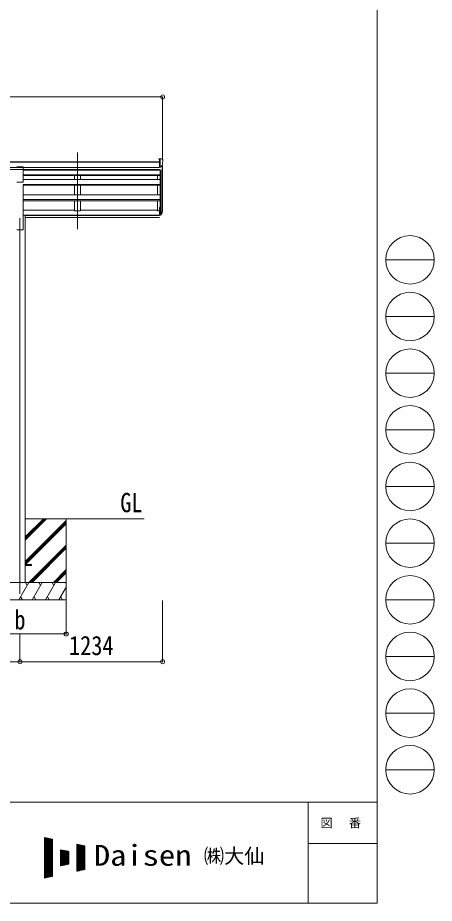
# Model space of a CAD drawing. Units: millimetres at full size; details may follow other scales. Extents: x -9783 to 33612, y -6828 to 13322.
# Drawn here: x 6288 to 9892, y -6828 to 831 of the extents above; entities that cross this region are included whole.
import ezdxf
from ezdxf.enums import TextEntityAlignment as Align

# ---------------------------------------------------------------- set-up
doc = ezdxf.new("R2010")
doc.units = ezdxf.units.MM
doc.header["$LTSCALE"] = 35
doc.header["$PDMODE"] = 32
doc.header["$PDSIZE"] = 35
for name, color, linetype, lineweight in [('0-0_0', 7, 'Continuous', 9), ('0-1_本体', 4, 'Continuous', 9), ('0-2_部品', 7, 'Continuous', 9), ('0-8_PARTS2', 2, 'Continuous', 9), ('0-A_寸法', 6, 'Continuous', 9), ('F-0_240', 7, 'Continuous', 9)]:
    doc.layers.add(name, color=color, linetype=linetype, lineweight=lineweight)
doc.styles.add('ＭＳ ゴシック', font='')
doc.styles.get('ＭＳ ゴシック').set_extended_font_data('MS Gothic')

msp = doc.modelspace()

# ---------------------------------------------------------------- linework, layer by layer
at = {"layer": '0-0_0'}
for p, q in [((6352.25, -3502.44), (7383.05, -3502.44)), ((6352.25, -3688.07), (6537.88, -3502.44)), ((6352.25, -3673.93), (6523.74, -3502.44)), ((6352.25, -3659.79), (6509.59, -3502.44)), ((6352.25, -3871.92), (6707.05, -3517.12)), ((6707.05, -3502.44), (6707.05, -4202.44)), ((6352.25, -3886.06), (6707.05, -3531.26)), ((6354.51, -3897.94), (6707.05, -3545.4)), ((6383.86, -4052.44), (6707.05, -3729.25)), ((6398, -4052.44), (6707.05, -3743.39)), ((6412.14, -4052.44), (6707.05, -3757.54)), ((6595.99, -4052.44), (6707.05, -3941.38)), ((6610.13, -4052.44), (6707.05, -3955.52)), ((6624.27, -4052.44), (6707.05, -3969.67)), ((6707.05, -4052.44), (5907.05, -4052.44)), ((6298.2, -4202.44), (6384.81, -4052.44)), ((6369.81, -4078.42), (6354.8, -4052.44)), ((6413.67, -4202.44), (6500.28, -4052.44)), ((6485.28, -4078.42), (6470.28, -4052.44)), ((6529.14, -4202.44), (6615.75, -4052.44)), ((6585.75, -4052.44), (6600.75, -4078.42)), ((6701.22, -4052.44), (6707.05, -4062.54)), ((6644.61, -4202.44), (6707.05, -4094.3)), ((5907.05, -4202.44), (6707.05, -4202.44)), ((6313.2, -4176.46), (6328.2, -4202.44)), ((6428.67, -4176.46), (6443.67, -4202.44)), ((6544.14, -4176.46), (6559.14, -4202.44)), ((6659.61, -4176.46), (6674.61, -4202.44))]:
    msp.add_line(p, q, dxfattribs=at)
at = {"layer": '0-1_本体'}
for p, q in [((1799.55, -413.89), (7514.55, -413.89)), ((1799.55, -419.24), (7514.55, -419.24)), ((7541.05, -839.62), (7541.05, -450.64)), ((1799.55, -462.77), (7514.55, -462.77)), ((1799.55, -480.44), (7514.55, -480.44)), ((7514.55, -482.81), (6334.55, -482.81)), ((7521.05, -485.81), (6334.55, -485.81)), ((7521.05, -527.97), (6334.55, -527.97)), ((7521.05, -529.36), (6334.55, -529.36)), ((7521.05, -533.14), (6334.55, -533.14)), ((6780.05, -482.81), (6780.05, -485.81)), ((6780.05, -533.14), (6780.05, -569.21)), ((6830.05, -482.81), (6830.05, -485.81)), ((6830.05, -533.14), (6830.05, -569.21)), ((7496.05, -485.81), (7496.05, -482.81)), ((7496.05, -569.21), (7496.05, -533.14)), ((7521.05, -485.27), (7521.05, -835.76)), ((7527.05, -484.8), (7527.05, -880.2)), ((7536.76, -469.44), (7536.76, -862.2)), ((7521.05, -569.21), (6334.55, -569.21)), ((7521.05, -609.95), (6334.55, -609.95)), ((7521.05, -611.43), (6334.55, -611.43)), ((6334.55, -1002.46), (6334.55, -614.23)), ((7521.05, -618.22), (6334.55, -618.22)), ((6780.05, -618.22), (6780.05, -701.58)), ((6830.05, -618.22), (6830.05, -701.58)), ((7496.05, -701.58), (7496.05, -618.22)), ((7521.05, -701.58), (6334.55, -701.58)), ((7521.05, -740.79), (6334.55, -740.79)), ((7521.05, -742.26), (6334.55, -742.26)), ((7521.05, -751.92), (6334.55, -751.92)), ((6780.05, -751.75), (6780.05, -837.99)), ((6830.05, -751.75), (6830.05, -837.99)), ((7496.05, -837.99), (7496.05, -751.92)), ((6334.55, -833.17), (6780.05, -833.17)), ((6830.05, -837.97), (6780.05, -837.97)), ((6830.05, -833.17), (7496.05, -833.17)), ((7496.05, -837.97), (7514.55, -837.97)), ((6334.55, -876.08), (6352.25, -876.08)), ((6352.25, -872.44), (6352.25, -4052.44)), ((7514.55, -877.48), (6352.25, -877.48)), ((7514.55, -878.86), (6352.25, -878.86)), ((7514.55, -896.04), (6352.25, -896.04)), ((6279.55, -1002.46), (6334.55, -1002.46))]:
    msp.add_line(p, q, dxfattribs=at)
at = {"layer": '0-2_部品'}
for p, q in [((6279.55, -458.01), (6334.55, -458.01)), ((6334.55, -589.72), (6334.55, -458.01)), ((7514.55, -387.78), (7504.55, -387.86)), ((7504.55, -389.38), (7504.55, -387.86)), ((7514.55, -459.76), (7514.55, -387.78)), ((7533.05, -387.78), (7514.55, -387.78)), ((7521.05, -460.76), (7521.05, -387.78)), ((7528.67, -458.95), (7537.95, -442.88)), ((7533.05, -387.78), (7535.38, -387.92)), ((7536.14, -388.34), (7540.2, -394.15)), ((7543.05, -397.15), (7543.05, -397.78)), ((7514.55, -459.76), (7521.05, -459.76)), ((7521.05, -460.76), (7526.26, -460.44)), ((6279.55, -589.72), (6334.55, -589.72)), ((7514.55, -811.25), (7514.55, -872.32)), ((7514.55, -811.25), (7521.05, -811.25)), ((7521.05, -811.25), (7521.05, -873.13)), ((7527.48, -855.21), (7537.23, -836.8)), ((7538.65, -837.29), (7528.49, -856.46)), ((7514.55, -849.56), (7521.05, -849.56)), ((7514.55, -854.96), (7521.05, -854.96)), ((7514.55, -872.32), (7521.05, -872.32)), ((7521.05, -855.96), (7526.18, -855.96)), ((7521.05, -857.96), (7525.89, -857.96)), ((7521.05, -873.13), (7525.89, -873.13)), ((7536.07, -854.15), (7528.49, -871.63))]:
    msp.add_line(p, q, dxfattribs=at)
at = {"layer": '0-2_部品', "color": 4}
msp.add_line((6406.65, -3897.94), (6351.85, -3897.94), dxfattribs=at)
msp.add_lwpolyline([(6406.65, -3897.94), (6406.65, -3906.94), (6351.85, -3906.94)], dxfattribs=at)
at = {"layer": '0-2_部品'}
for centre, radius, start, end in [((7526.07, -457.45), 3, 273.5, 330), ((7535.32, -388.92), 1, 35, 86.5), ((7341.05, -397.78), 202, 347.09739, 0), ((7540.05, -397.15), 3, 0, 87), ((7407.83, -818.07), 133.22, 344.28698, 356.72013), ((7453.1, -810.84), 88.05, 342.78929, 2.77608), ((7452.39, -815.12), 89.07, 345.58812, 5.50424), ((7525.89, -854.96), 3, 270, 330), ((7525.89, -870.13), 3, 270, 330), ((7526.18, -854.46), 1.5, 270, 330)]:
    msp.add_arc(centre, radius, start, end, dxfattribs=at)
at = {"layer": '0-8_PARTS2'}
for p, q in [((6805.05, -996.24), (6805.05, -333.71)), ((6307.05, -902.44), (6307.05, -4152.44))]:
    msp.add_line(p, q, dxfattribs=at)
at = {"layer": '0-A_寸法'}
for p, q in [((1773.05, 145.92), (7541.05, 145.92)), ((7541.05, 145.92), (7541.05, -399.7)), ((6707.05, -4498.83), (6707.05, -4209.86)), ((7541.05, -4738.81), (7541.05, -4209.86)), ((5907.05, -4498.83), (6707.05, -4498.83)), ((6307.05, -4738.81), (6307.05, -4498.83)), ((3007.05, -4738.81), (6307.05, -4738.81)), ((6307.05, -4738.81), (7541.05, -4738.81))]:
    msp.add_line(p, q, dxfattribs=at)
for p in [(7541.05, 145.92), (6707.05, -4498.83), (6307.05, -4738.81), (7541.05, -4738.81)]:
    msp.add_point(p, dxfattribs=at)
at = {"layer": 'F-0_240', "color": 5}
for p, q in [((9396.97, 6751.9), (9396.97, -6828.1)), ((-9783.03, -5953.1), (9396.97, -5953.1)), ((8801.97, -5953.1), (8801.97, -6828.1)), ((8801.97, -6311.85), (9396.97, -6311.85)), ((-9783.03, -6828.1), (9396.97, -6828.1))]:
    msp.add_line(p, q, dxfattribs=at)
at = {"layer": 'F-0_240', "color": 4}
for p, q in [((9471.77, -1263.1), (9891.77, -1263.1)), ((9471.77, -1753.1), (9891.77, -1753.1)), ((9471.77, -2243.1), (9891.77, -2243.1)), ((9471.77, -2733.1), (9891.77, -2733.1)), ((9471.77, -3223.1), (9891.77, -3223.1)), ((9471.77, -3713.1), (9891.77, -3713.1)), ((9471.77, -4203.1), (9891.77, -4203.1)), ((9471.77, -4693.1), (9891.77, -4693.1)), ((9471.77, -5183.1), (9891.77, -5183.1)), ((9471.77, -5673.1), (9891.77, -5673.1))]:
    msp.add_line(p, q, dxfattribs=at)
at = {"layer": 'F-0_240'}
for p, q in [((6519.04, -6259.47), (6589.04, -6274.05)), ((6519.04, -6259.47), (6519.04, -6609.47)), ((6519.04, -6262.76), (6534.85, -6262.76)), ((6519.04, -6266.26), (6551.65, -6266.26)), ((6519.04, -6269.76), (6568.45, -6269.76)), ((6519.04, -6273.26), (6585.25, -6273.26)), ((6519.04, -6276.76), (6589.04, -6276.76)), ((6519.04, -6280.26), (6589.04, -6280.26)), ((6521.12, -6609.03), (6521.12, -6259.9)), ((6524.62, -6608.3), (6524.62, -6260.63)), ((6528.12, -6607.58), (6528.12, -6261.36)), ((6531.62, -6606.85), (6531.62, -6262.09)), ((6535.12, -6606.12), (6535.12, -6262.81)), ((6538.62, -6605.39), (6538.62, -6263.54)), ((6542.12, -6604.66), (6542.12, -6264.27)), ((6545.62, -6603.93), (6545.62, -6265)), ((6549.12, -6603.2), (6549.12, -6265.73)), ((6552.62, -6602.47), (6552.62, -6266.46)), ((6556.12, -6601.74), (6556.12, -6267.19)), ((6559.62, -6601.01), (6559.62, -6267.92)), ((6563.12, -6600.28), (6563.12, -6268.65)), ((6566.62, -6599.55), (6566.62, -6269.38)), ((6570.12, -6598.83), (6570.12, -6270.11)), ((6573.62, -6598.1), (6573.62, -6270.84)), ((6577.12, -6597.37), (6577.12, -6271.56)), ((6580.62, -6596.64), (6580.62, -6272.29)), ((6584.12, -6595.91), (6584.12, -6273.02)), ((6587.62, -6595.18), (6587.62, -6273.75)), ((6589.04, -6274.05), (6589.04, -6594.88)), ((6519.04, -6283.76), (6589.04, -6283.76)), ((6519.04, -6287.26), (6589.04, -6287.26)), ((6519.04, -6290.76), (6589.04, -6290.76)), ((6519.04, -6294.26), (6589.04, -6294.26)), ((6519.04, -6297.76), (6589.04, -6297.76)), ((6519.04, -6301.26), (6589.04, -6301.26)), ((6519.04, -6304.76), (6589.04, -6304.76)), ((6519.04, -6308.26), (6589.04, -6308.26)), ((6519.04, -6311.76), (6589.04, -6311.76)), ((6519.04, -6315.26), (6589.04, -6315.26)), ((6519.04, -6318.76), (6589.04, -6318.76)), ((6519.04, -6322.26), (6589.04, -6322.26)), ((6519.04, -6325.76), (6589.04, -6325.76)), ((6519.04, -6329.26), (6589.04, -6329.26)), ((6519.04, -6332.76), (6589.04, -6332.76)), ((6519.04, -6336.26), (6589.04, -6336.26)), ((6519.04, -6339.76), (6589.04, -6339.76)), ((6519.04, -6343.26), (6589.04, -6343.26)), ((6519.04, -6346.76), (6589.04, -6346.76)), ((6519.04, -6350.26), (6589.04, -6350.26)), ((6519.04, -6353.76), (6589.04, -6353.76)), ((6519.04, -6357.26), (6589.04, -6357.26)), ((6799.04, -6317.8), (6869.04, -6332.38)), ((6799.04, -6317.8), (6799.04, -6551.13)), ((6799.04, -6318.76), (6803.65, -6318.76)), ((6799.04, -6322.26), (6820.45, -6322.26)), ((6799.04, -6325.76), (6837.25, -6325.76)), ((6799.04, -6329.26), (6854.05, -6329.26)), ((6799.04, -6332.76), (6869.04, -6332.76)), ((6799.04, -6336.26), (6869.04, -6336.26)), ((6799.04, -6339.76), (6869.04, -6339.76)), ((6799.04, -6343.26), (6869.04, -6343.26)), ((6799.04, -6346.76), (6869.04, -6346.76)), ((6799.04, -6350.26), (6869.04, -6350.26)), ((6799.04, -6353.76), (6869.04, -6353.76)), ((6799.04, -6357.26), (6869.04, -6357.26)), ((6801.12, -6550.7), (6801.12, -6318.23)), ((6804.62, -6549.97), (6804.62, -6318.96)), ((6808.12, -6549.24), (6808.12, -6319.69)), ((6811.62, -6548.51), (6811.62, -6320.42)), ((6815.12, -6547.78), (6815.12, -6321.15)), ((6818.62, -6547.05), (6818.62, -6321.88)), ((6822.12, -6546.33), (6822.12, -6322.61)), ((6825.62, -6545.6), (6825.62, -6323.34)), ((6829.12, -6544.87), (6829.12, -6324.06)), ((6832.62, -6544.14), (6832.62, -6324.79)), ((6836.12, -6543.41), (6836.12, -6325.52)), ((6839.62, -6542.68), (6839.62, -6326.25)), ((6843.12, -6541.95), (6843.12, -6326.98)), ((6846.62, -6541.22), (6846.62, -6327.71)), ((6850.12, -6540.49), (6850.12, -6328.44)), ((6853.62, -6539.76), (6853.62, -6329.17)), ((6857.12, -6539.03), (6857.12, -6329.9)), ((6860.62, -6538.3), (6860.62, -6330.63)), ((6864.12, -6537.58), (6864.12, -6331.36)), ((6867.62, -6536.85), (6867.62, -6332.09)), ((6869.04, -6332.38), (6869.04, -6536.55)), ((6519.04, -6360.76), (6589.04, -6360.76)), ((6519.04, -6364.26), (6589.04, -6364.26)), ((6519.04, -6367.76), (6589.04, -6367.76)), ((6519.04, -6371.26), (6589.04, -6371.26)), ((6519.04, -6374.76), (6589.04, -6374.76)), ((6519.04, -6378.26), (6589.04, -6378.26)), ((6519.04, -6381.76), (6589.04, -6381.76)), ((6519.04, -6385.26), (6589.04, -6385.26)), ((6519.04, -6388.76), (6589.04, -6388.76)), ((6519.04, -6392.26), (6589.04, -6392.26)), ((6519.04, -6395.76), (6589.04, -6395.76)), ((6519.04, -6399.26), (6589.04, -6399.26)), ((6519.04, -6402.76), (6589.04, -6402.76)), ((6519.04, -6406.26), (6589.04, -6406.26)), ((6519.04, -6409.76), (6589.04, -6409.76)), ((6519.04, -6413.26), (6589.04, -6413.26)), ((6519.04, -6416.76), (6589.04, -6416.76)), ((6519.04, -6420.26), (6589.04, -6420.26)), ((6519.04, -6423.76), (6589.04, -6423.76)), ((6519.04, -6427.26), (6589.04, -6427.26)), ((6519.04, -6430.76), (6589.04, -6430.76)), ((6659.04, -6364.47), (6729.04, -6379.05)), ((6659.04, -6364.47), (6659.04, -6504.47)), ((6659.04, -6367.76), (6674.85, -6367.76)), ((6659.04, -6371.26), (6691.65, -6371.26)), ((6659.04, -6374.76), (6708.45, -6374.76)), ((6659.04, -6378.26), (6725.25, -6378.26)), ((6659.04, -6381.76), (6729.04, -6381.76)), ((6659.04, -6385.26), (6729.04, -6385.26)), ((6659.04, -6388.76), (6729.04, -6388.76)), ((6659.04, -6392.26), (6729.04, -6392.26)), ((6659.04, -6395.76), (6729.04, -6395.76)), ((6659.04, -6399.26), (6729.04, -6399.26)), ((6659.04, -6402.76), (6729.04, -6402.76)), ((6659.04, -6406.26), (6729.04, -6406.26)), ((6659.04, -6409.76), (6729.04, -6409.76)), ((6659.04, -6413.26), (6729.04, -6413.26)), ((6659.04, -6416.76), (6729.04, -6416.76)), ((6659.04, -6420.26), (6729.04, -6420.26)), ((6659.04, -6423.76), (6729.04, -6423.76)), ((6659.04, -6427.26), (6729.04, -6427.26)), ((6659.04, -6430.76), (6729.04, -6430.76)), ((6661.12, -6504.03), (6661.12, -6364.9)), ((6664.62, -6503.3), (6664.62, -6365.63)), ((6668.12, -6502.58), (6668.12, -6366.36)), ((6671.62, -6501.85), (6671.62, -6367.09)), ((6675.12, -6501.12), (6675.12, -6367.81)), ((6678.62, -6500.39), (6678.62, -6368.54)), ((6682.12, -6499.66), (6682.12, -6369.27)), ((6685.62, -6498.93), (6685.62, -6370)), ((6689.12, -6498.2), (6689.12, -6370.73)), ((6692.62, -6497.47), (6692.62, -6371.46)), ((6696.12, -6496.74), (6696.12, -6372.19)), ((6699.62, -6496.01), (6699.62, -6372.92)), ((6703.12, -6495.28), (6703.12, -6373.65)), ((6706.62, -6494.55), (6706.62, -6374.38)), ((6710.12, -6493.83), (6710.12, -6375.11)), ((6713.62, -6493.1), (6713.62, -6375.84)), ((6717.12, -6492.37), (6717.12, -6376.56)), ((6720.62, -6491.64), (6720.62, -6377.29)), ((6724.12, -6490.91), (6724.12, -6378.02)), ((6727.62, -6490.18), (6727.62, -6378.75)), ((6729.04, -6379.05), (6729.04, -6489.88)), ((6799.04, -6360.76), (6869.04, -6360.76)), ((6799.04, -6364.26), (6869.04, -6364.26)), ((6799.04, -6367.76), (6869.04, -6367.76)), ((6799.04, -6371.26), (6869.04, -6371.26)), ((6799.04, -6374.76), (6869.04, -6374.76)), ((6799.04, -6378.26), (6869.04, -6378.26)), ((6799.04, -6381.76), (6869.04, -6381.76)), ((6799.04, -6385.26), (6869.04, -6385.26)), ((6799.04, -6388.76), (6869.04, -6388.76)), ((6799.04, -6392.26), (6869.04, -6392.26)), ((6799.04, -6395.76), (6869.04, -6395.76)), ((6799.04, -6399.26), (6869.04, -6399.26)), ((6799.04, -6402.76), (6869.04, -6402.76)), ((6799.04, -6406.26), (6869.04, -6406.26)), ((6799.04, -6409.76), (6869.04, -6409.76)), ((6799.04, -6413.26), (6869.04, -6413.26)), ((6799.04, -6416.76), (6869.04, -6416.76)), ((6799.04, -6420.26), (6869.04, -6420.26)), ((6799.04, -6423.76), (6869.04, -6423.76)), ((6799.04, -6427.26), (6869.04, -6427.26)), ((6799.04, -6430.76), (6869.04, -6430.76)), ((6519.04, -6434.26), (6589.04, -6434.26)), ((6519.04, -6437.76), (6589.04, -6437.76)), ((6519.04, -6441.26), (6589.04, -6441.26)), ((6519.04, -6444.76), (6589.04, -6444.76)), ((6519.04, -6448.26), (6589.04, -6448.26)), ((6519.04, -6451.76), (6589.04, -6451.76)), ((6519.04, -6455.26), (6589.04, -6455.26)), ((6519.04, -6458.76), (6589.04, -6458.76)), ((6519.04, -6462.26), (6589.04, -6462.26)), ((6519.04, -6465.76), (6589.04, -6465.76)), ((6519.04, -6469.26), (6589.04, -6469.26)), ((6519.04, -6472.76), (6589.04, -6472.76)), ((6519.04, -6476.26), (6589.04, -6476.26)), ((6519.04, -6479.76), (6589.04, -6479.76)), ((6519.04, -6483.26), (6589.04, -6483.26)), ((6519.04, -6486.76), (6589.04, -6486.76)), ((6519.04, -6490.26), (6589.04, -6490.26)), ((6519.04, -6493.76), (6589.04, -6493.76)), ((6519.04, -6497.26), (6589.04, -6497.26)), ((6519.04, -6500.76), (6589.04, -6500.76)), ((6519.04, -6504.26), (6589.04, -6504.26)), ((6519.04, -6507.76), (6589.04, -6507.76)), ((6659.04, -6434.26), (6729.04, -6434.26)), ((6659.04, -6437.76), (6729.04, -6437.76)), ((6659.04, -6441.26), (6729.04, -6441.26)), ((6659.04, -6444.76), (6729.04, -6444.76)), ((6659.04, -6448.26), (6729.04, -6448.26)), ((6659.04, -6451.76), (6729.04, -6451.76)), ((6659.04, -6455.26), (6729.04, -6455.26)), ((6659.04, -6458.76), (6729.04, -6458.76)), ((6659.04, -6462.26), (6729.04, -6462.26)), ((6659.04, -6465.76), (6729.04, -6465.76)), ((6659.04, -6469.26), (6729.04, -6469.26)), ((6659.04, -6472.76), (6729.04, -6472.76)), ((6659.04, -6476.26), (6729.04, -6476.26)), ((6659.04, -6479.76), (6729.04, -6479.76)), ((6659.04, -6483.26), (6729.04, -6483.26)), ((6659.04, -6486.76), (6729.04, -6486.76)), ((6659.04, -6504.47), (6729.04, -6489.88)), ((6659.04, -6490.26), (6727.23, -6490.26)), ((6659.04, -6493.76), (6710.43, -6493.76)), ((6659.04, -6497.26), (6693.63, -6497.26)), ((6659.04, -6500.76), (6676.83, -6500.76)), ((6659.04, -6504.26), (6660.03, -6504.26)), ((6799.04, -6434.26), (6869.04, -6434.26)), ((6799.04, -6437.76), (6869.04, -6437.76)), ((6799.04, -6441.26), (6869.04, -6441.26)), ((6799.04, -6444.76), (6869.04, -6444.76)), ((6799.04, -6448.26), (6869.04, -6448.26)), ((6799.04, -6451.76), (6869.04, -6451.76)), ((6799.04, -6455.26), (6869.04, -6455.26)), ((6799.04, -6458.76), (6869.04, -6458.76)), ((6799.04, -6462.26), (6869.04, -6462.26)), ((6799.04, -6465.76), (6869.04, -6465.76)), ((6799.04, -6469.26), (6869.04, -6469.26)), ((6799.04, -6472.76), (6869.04, -6472.76)), ((6799.04, -6476.26), (6869.04, -6476.26)), ((6799.04, -6479.76), (6869.04, -6479.76)), ((6799.04, -6483.26), (6869.04, -6483.26)), ((6799.04, -6486.76), (6869.04, -6486.76)), ((6799.04, -6490.26), (6869.04, -6490.26)), ((6799.04, -6493.76), (6869.04, -6493.76)), ((6799.04, -6497.26), (6869.04, -6497.26)), ((6799.04, -6500.76), (6869.04, -6500.76)), ((6799.04, -6504.26), (6869.04, -6504.26)), ((6799.04, -6507.76), (6869.04, -6507.76)), ((6519.04, -6511.26), (6589.04, -6511.26)), ((6519.04, -6514.76), (6589.04, -6514.76)), ((6519.04, -6518.26), (6589.04, -6518.26)), ((6519.04, -6521.76), (6589.04, -6521.76)), ((6519.04, -6525.26), (6589.04, -6525.26)), ((6519.04, -6528.76), (6589.04, -6528.76)), ((6519.04, -6532.26), (6589.04, -6532.26)), ((6519.04, -6535.76), (6589.04, -6535.76)), ((6519.04, -6539.26), (6589.04, -6539.26)), ((6519.04, -6542.76), (6589.04, -6542.76)), ((6519.04, -6546.26), (6589.04, -6546.26)), ((6519.04, -6549.76), (6589.04, -6549.76)), ((6519.04, -6553.26), (6589.04, -6553.26)), ((6519.04, -6556.76), (6589.04, -6556.76)), ((6519.04, -6560.26), (6589.04, -6560.26)), ((6519.04, -6563.76), (6589.04, -6563.76)), ((6519.04, -6567.26), (6589.04, -6567.26)), ((6519.04, -6570.76), (6589.04, -6570.76)), ((6519.04, -6574.26), (6589.04, -6574.26)), ((6519.04, -6577.76), (6589.04, -6577.76)), ((6519.04, -6581.26), (6589.04, -6581.26)), ((6519.04, -6584.76), (6589.04, -6584.76)), ((6799.04, -6511.26), (6869.04, -6511.26)), ((6799.04, -6514.76), (6869.04, -6514.76)), ((6799.04, -6518.26), (6869.04, -6518.26)), ((6799.04, -6521.76), (6869.04, -6521.76)), ((6799.04, -6525.26), (6869.04, -6525.26)), ((6799.04, -6528.76), (6869.04, -6528.76)), ((6799.04, -6532.26), (6869.04, -6532.26)), ((6799.04, -6535.76), (6869.04, -6535.76)), ((6869.04, -6536.55), (6799.04, -6551.13)), ((6799.04, -6539.26), (6856.03, -6539.26)), ((6799.04, -6542.76), (6839.23, -6542.76)), ((6799.04, -6546.26), (6822.43, -6546.26)), ((6799.04, -6549.76), (6805.63, -6549.76)), ((6519.04, -6588.26), (6589.04, -6588.26)), ((6519.04, -6591.76), (6589.04, -6591.76)), ((6589.04, -6594.88), (6519.04, -6609.47)), ((6519.04, -6595.26), (6587.23, -6595.26)), ((6519.04, -6598.76), (6570.43, -6598.76)), ((6519.04, -6602.26), (6553.63, -6602.26)), ((6519.04, -6605.76), (6536.83, -6605.76)), ((6519.04, -6609.26), (6520.03, -6609.26))]:
    msp.add_line(p, q, dxfattribs=at)
at = {"layer": 'F-0_240', "color": 4}
for centre in [(9681.77, -1263.1), (9681.77, -1753.1), (9681.77, -2243.1), (9681.77, -2733.1), (9681.77, -3223.1), (9681.77, -3713.1), (9681.77, -4203.1), (9681.77, -4693.1), (9681.77, -5183.1), (9681.77, -5673.1)]:
    msp.add_circle(centre, 210, dxfattribs=at)

# ---------------------------------------------------------------- texts
at = {"layer": '0-0_0', "style": 'ＭＳ ゴシック', "width": 0.85}
msp.add_text('GL', height=166.8, dxfattribs=at).set_placement((7174.8, -3495.5), align=Align.BOTTOM_LEFT)
at = {"layer": '0-8_PARTS2', "color": 7, "style": 'ＭＳ ゴシック', "width": 0.85}
msp.add_text('1234', height=166.8, dxfattribs=at).set_placement((6731.55, -4731.81), align=Align.BOTTOM_LEFT)
at = {"layer": '0-A_寸法', "color": 7, "style": 'ＭＳ ゴシック', "width": 0.85}
msp.add_text('b', height=166.8, dxfattribs=at).set_placement((6258.92, -4509.33), align=Align.BOTTOM_LEFT)
at = {"layer": 'F-0_240', "style": 'ＭＳ ゴシック', "width": 1.15}
msp.add_text('Daisen', height=179.6, dxfattribs=at).set_placement((6947.05, -6556.97), align=Align.BOTTOM_LEFT)
at = {"layer": 'F-0_240', "style": 'ＭＳ ゴシック'}
msp.add_text('㈱大仙\u3000', height=128.3, dxfattribs=at).set_placement((7898.35, -6521.97), align=Align.BOTTOM_LEFT)
at = {"layer": 'F-0_240', "insert": (8906.97, -6180.6), "char_height": 76.98, "attachment_point": 7, "style": 'ＭＳ ゴシック'}
msp.add_mtext('\\T1.17;図\u3000番', dxfattribs=at)

doc.saveas('drawing.dxf')
